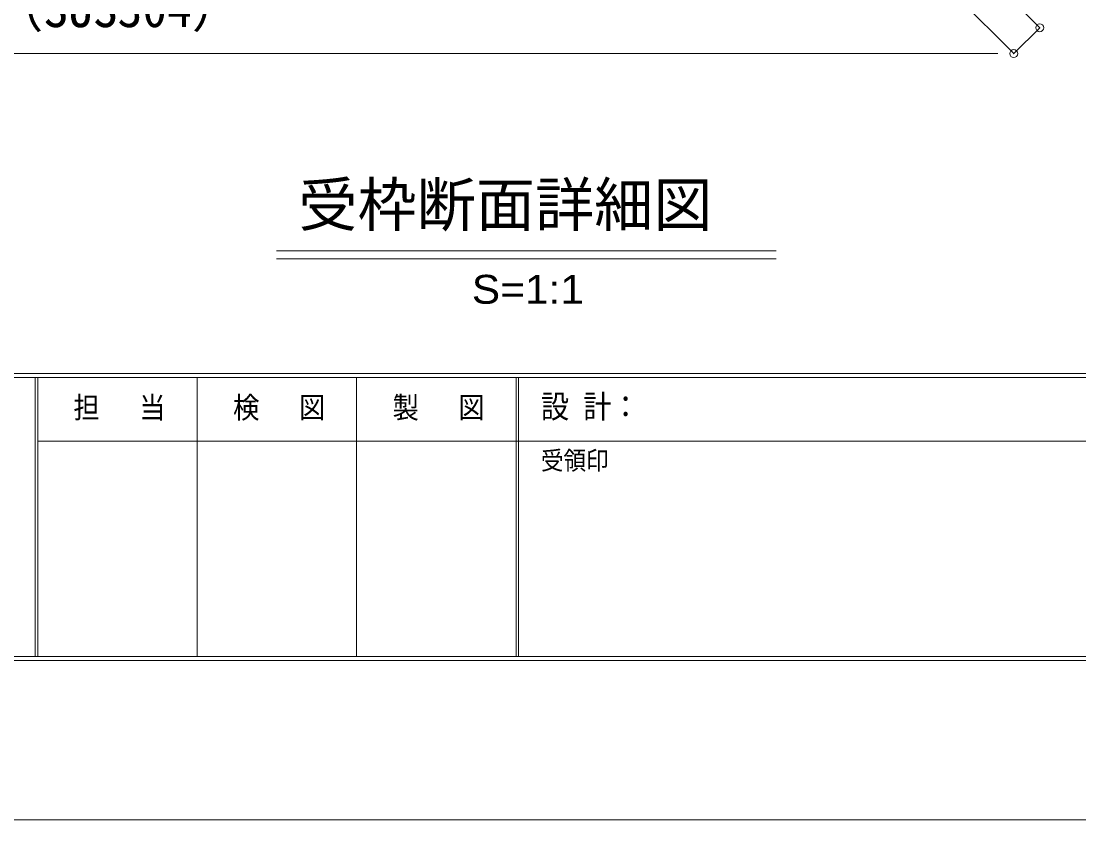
# Model space of a CAD drawing. Units: millimetres, scale not verified. Extents: x -1050 to 1050, y -742 to 742.
# Drawn here: x 111.1 to 442.7, y -742.5 to -492 of the extents above; entities that cross this region are included whole.
import ezdxf
from ezdxf.enums import TextEntityAlignment as Align

# ---------------------------------------------------------------- set-up
doc = ezdxf.new("R2010")
doc.units = ezdxf.units.MM
doc.header["$LTSCALE"] = 5
doc.header["$PDMODE"] = 32
doc.header["$PDSIZE"] = 2.5
for name, color, linetype, lineweight in [('0-0_7-図\u3000枠', 4, 'Continuous', 9), ('0-1_寸法注釈', 2, 'Continuous', 9), ('0-3_DEFPOINTS', 134, 'Continuous', 9), ('0-A_アンカー', 7, 'Continuous', 9)]:
    doc.layers.add(name, color=color, linetype=linetype, lineweight=lineweight)
doc.styles.add('HG丸ｺﾞｼｯｸM-PRO', font='')
doc.styles.add('ＭＳ ゴシック', font='')
doc.styles.get('HG丸ｺﾞｼｯｸM-PRO').set_extended_font_data('HG丸ｺﾞｼｯｸM-PRO')
doc.styles.get('ＭＳ ゴシック').set_extended_font_data('MS Gothic')

# ---------------------------------------------------------------- blocks, each defined once
blk = doc.blocks.new('A$C6EB770D1')
at = {"layer": '0-A_アンカー'}
for p, q in [((130.257, 96.52), (45.237, 11.5)), ((138.388, 88.388), (130.257, 96.52)), ((138.388, 88.388), (53.368, 3.368)), ((0, 11.5), (45.237, 11.5)), ((0, 11.5), (0, 0)), ((0, 0), (45.237, 0))]:
    blk.add_line(p, q, dxfattribs=at)
blk.add_arc((45.237, 11.5), 11.5, 270, 315, dxfattribs=at)

msp = doc.modelspace()

# ---------------------------------------------------------------- linework, layer by layer
at = {"layer": '0-0_7-図\u3000枠'}
for p, q in [((998.75, -602.5), (-973.75, -602.5)), ((998.75, -603.75), (-973.75, -603.75)), ((115.5, -691.25), (115.5, -603.75)), ((116.25, -691.25), (116.25, -603.75)), ((166.25, -691.25), (166.25, -603.75)), ((216.25, -691.25), (216.25, -603.75)), ((266.25, -691.25), (266.25, -603.75)), ((267, -691.25), (267, -603.75)), ((640.5, -623.75), (116.25, -623.75)), ((1000, -692.5), (-975, -692.5)), ((998.75, -691.25), (-973.75, -691.25))]:
    msp.add_line(p, q, dxfattribs=at)
at = {"layer": '0-1_寸法注釈'}
for p, q in [((417.318, -502.197), (83.705, -502.197)), ((191.093, -564.048), (347.805, -564.048)), ((191.093, -566.548), (347.805, -566.548))]:
    msp.add_line(p, q, dxfattribs=at)
at = {"layer": '0-3_DEFPOINTS'}
msp.add_lwpolyline([(-1050, -742.5), (-1050, 742.5), (1050, 742.5), (1050, -742.5)], close=True, dxfattribs=at)
for p in [(430.45, -494.065), (422.318, -502.197)]:
    msp.add_point(p, dxfattribs=at)

# ---------------------------------------------------------------- block references
at = {"layer": '0-A_アンカー', "rotation": 270}
msp.add_blockref('A$C6EB770D1', (333.93, -363.808), dxfattribs=at)

# ---------------------------------------------------------------- texts
at = {"layer": '0-0_7-図\u3000枠', "color": 5, "style": 'ＭＳ ゴシック', "width": 0.9}
for s, height, p in [('担   当', 6.735, (127.433, -618.562)), ('検   図', 6.735, (177.517, -618.562)), ('製   図', 6.735, (227.517, -618.562)), ('設 計：', 7.216, (274.038, -618.654)), ('受領印', 5.773, (274.038, -634.42))]:
    msp.add_text(s, height=height, dxfattribs=at).set_placement(p, align=Align.BOTTOM_LEFT)
at = {"layer": '0-1_寸法注釈', "color": 7}
for s, height, style, width, p in [('（SUS304）', 12.02, 'ＭＳ ゴシック', 0.95, (102.418, -497.484)), ('S=1:1', 9.054, 'HG丸ｺﾞｼｯｸM-PRO', 1.1, (252.374, -583.35))]:
    msp.add_text(s, height=height, dxfattribs=dict(at, style=style, width=width)).set_placement(p, align=Align.BOTTOM_LEFT)
at = {"layer": '0-1_寸法注釈', "color": 7, "style": 'HG丸ｺﾞｼｯｸM-PRO'}
msp.add_text('受枠断面詳細図', height=13.6, dxfattribs=at).set_placement((197.984, -560.423), align=Align.BOTTOM_LEFT)

doc.saveas('drawing.dxf')
